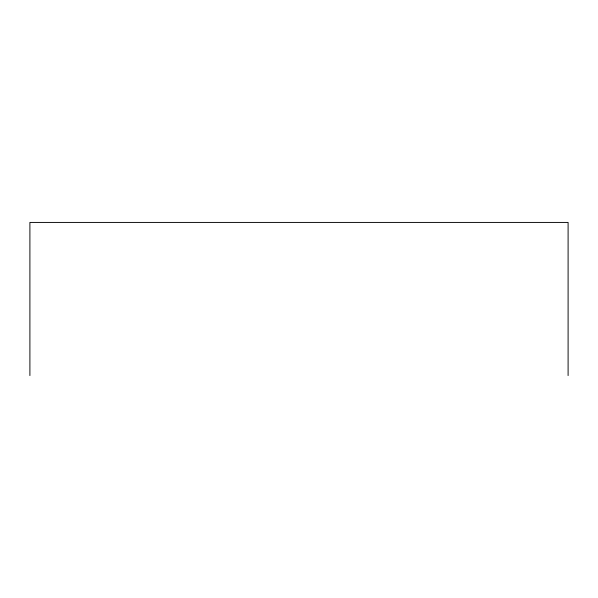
<?xml version="1.0" encoding="UTF-8"?>
<svg xmlns="http://www.w3.org/2000/svg" width="598" height="598" viewBox="0 0 598 598"><rect width="100%" height="100%" fill="white"/><g stroke="black" fill="none" stroke-linecap="round" stroke-linejoin="round"><path stroke-width="0.9" d="M568.1 375.574L568.1 222.426L29.9 222.426L29.9 375.574"/></g></svg>
